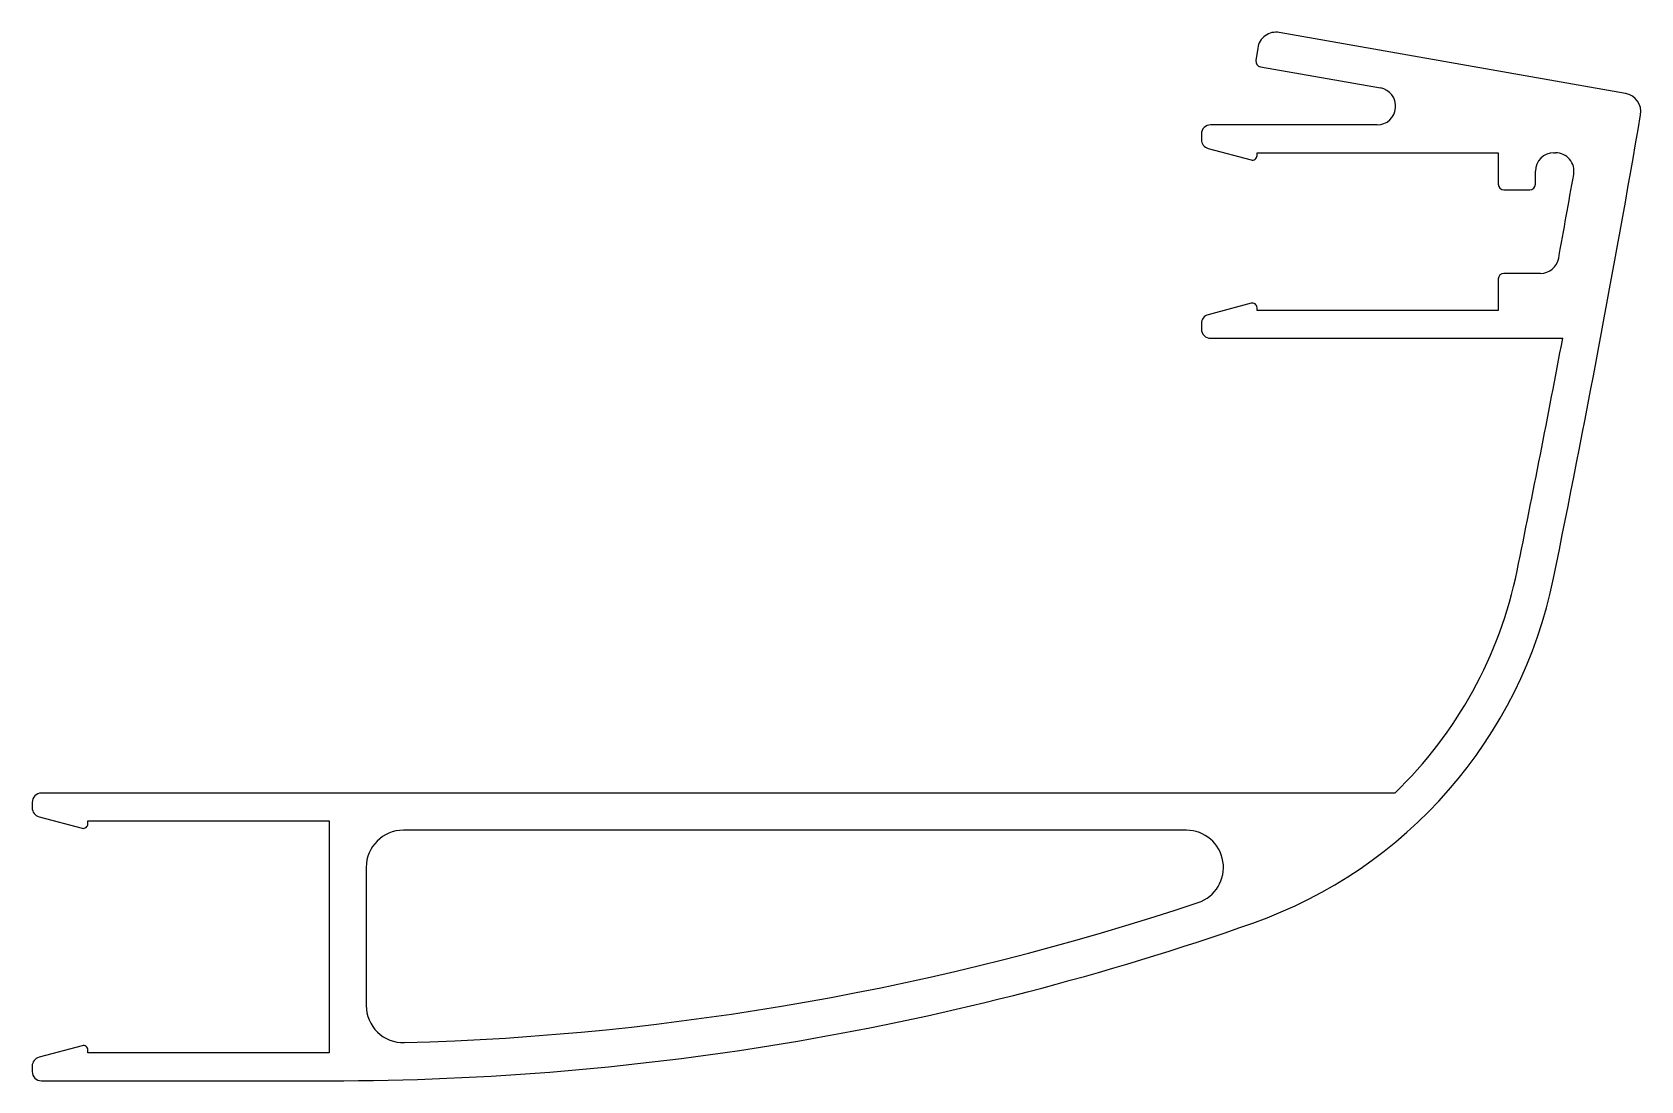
# Model space of a CAD drawing. Extents: x 61.4 to 148.1, y 21.2 to 77.7.
import ezdxf

# ---------------------------------------------------------------- set-up
doc = ezdxf.new("R2010")
doc.units = 0
doc.layers.get('0').update_dxf_attribs({"linetype": 'CONTINUOUS'})

msp = doc.modelspace()

# ---------------------------------------------------------------- linework, layer by layer
for p, q in [((147.24, 74.39), (128.584, 77.679)), ((127.42, 76.834), (127.326, 76.164)), ((127.571, 75.827), (134.032, 74.688)), ((124.385, 72.203), (124.385, 71.914)), ((133.858, 72.703), (124.885, 72.703)), ((124.755, 71.431), (127.07, 70.811)), ((127.385, 71.053), (127.385, 71.203)), ((127.385, 71.203), (140.385, 71.203)), ((140.385, 71.203), (140.385, 69.503)), ((143.385, 71.203), (143.464, 71.203)), ((142.385, 69.503), (142.385, 70.203)), ((140.685, 69.203), (142.085, 69.203)), ((140.385, 64.403), (140.385, 62.703)), ((142.656, 64.703), (140.685, 64.703)), ((127.07, 63.095), (124.755, 62.474)), ((127.385, 62.703), (127.385, 62.853)), ((140.385, 62.703), (127.385, 62.703)), ((124.385, 61.991), (124.385, 61.703)), ((124.885, 61.203), (143.857, 61.203)), ((134.803, 36.703), (61.885, 36.703)), ((61.385, 36.203), (61.385, 35.914)), ((61.755, 35.431), (64.07, 34.811)), ((64.385, 35.203), (77.385, 35.203)), ((64.385, 35.053), (64.385, 35.203)), ((77.385, 35.203), (77.385, 22.703)), ((123.577, 34.703), (81.385, 34.703)), ((79.385, 32.703), (79.385, 25.258)), ((64.07, 23.095), (61.755, 22.474)), ((64.385, 22.703), (64.385, 22.853)), ((77.385, 22.703), (64.385, 22.703)), ((61.385, 21.991), (61.385, 21.703)), ((61.885, 21.203), (77.385, 21.203))]:
    msp.add_line(p, q)
for centre, radius, start, end in [((128.411, 76.694), 1, 80, 172), ((127.623, 76.122), 0.3, 172, 260), ((133.858, 73.703), 1, 270, 80), ((147.066, 73.405), 1, 350.26216, 80), ((-640.422, 208.551), 800, 348.443084, 350.261943), ((124.885, 72.203), 0.5, 90, 180), ((124.885, 71.914), 0.5, 180, 255), ((143.385, 70.203), 1, 90, 180), ((143.464, 70.203), 1, 349.99116, 90), ((127.135, 71.053), 0.25, 255, 360), ((140.685, 69.503), 0.3, 180, 270), ((142.085, 69.503), 0.3, 270, 0), ((-640.422, 208.551), 797, 349.661841, 349.990924), ((142.656, 65.703), 1, 270, 349.662), ((140.685, 64.403), 0.3, 90, 180), ((124.885, 61.991), 0.5, 105, 180), ((127.135, 62.853), 0.25, 0, 105), ((124.885, 61.703), 0.5, 180, 270), ((-640.422, 208.551), 798, 348.443084, 349.359461), ((118.866, 53.287), 23, 313.86058, 348.44309), ((118.866, 53.287), 25, 289.38133, 348.44308), ((61.885, 36.203), 0.5, 90, 180), ((61.885, 35.914), 0.5, 180, 255), ((64.135, 35.053), 0.25, 255, 0), ((81.385, 32.703), 2, 90, 180), ((123.577, 32.703), 2, 288.44455, 90), ((77.385, 171.203), 148, 271.56994, 288.44458), ((77.385, 171.203), 150, 270, 289.38133), ((81.385, 25.258), 2, 180, 271.56994), ((64.135, 22.853), 0.25, 0, 105), ((61.885, 21.991), 0.5, 105, 180), ((61.885, 21.703), 0.5, 180, 270)]:
    msp.add_arc(centre, radius, start, end)

doc.saveas('drawing.dxf')
